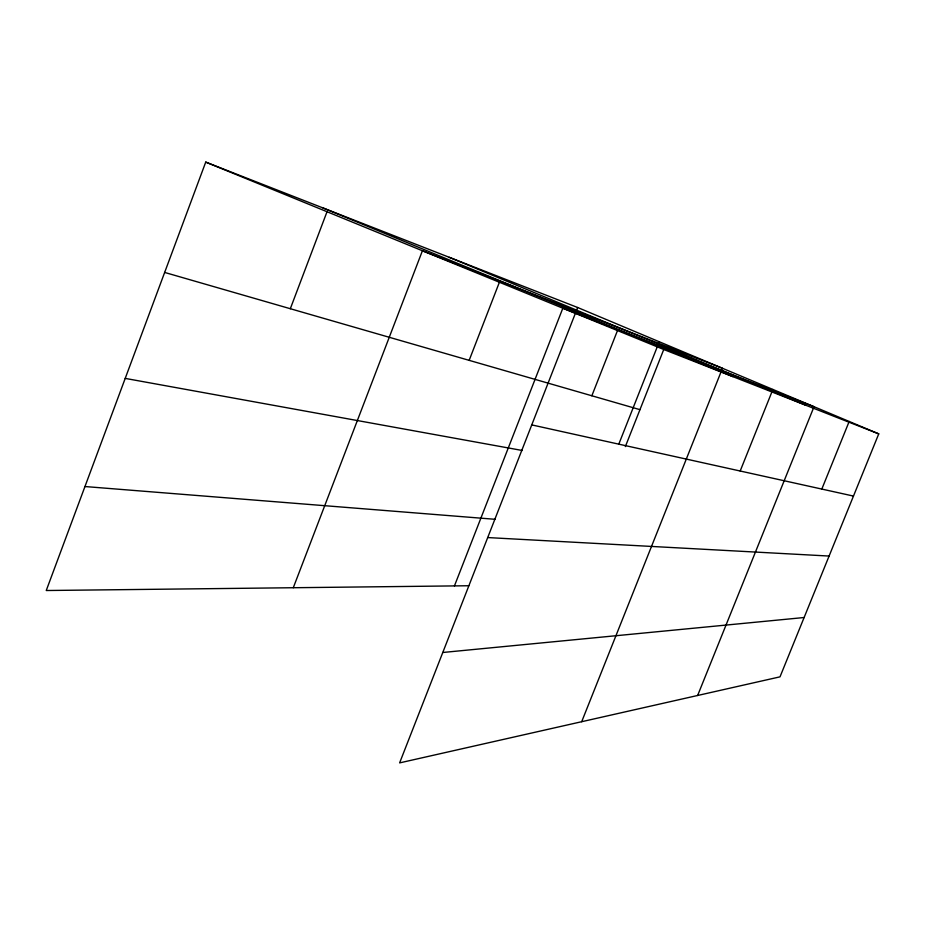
<?xml version="1.0" encoding="UTF-8"?>
<svg xmlns="http://www.w3.org/2000/svg" width="925" height="925" viewBox="0 0 925 925"><rect width="100%" height="100%" fill="white"/><g stroke="black" fill="none" stroke-linecap="round" stroke-linejoin="round"><path stroke-width="1.39" d="M577.651 307.505L399.623 762.894L780.006 676.846L878.75 433.871L577.651 307.505L205.732 162.106L46.25 590.52L468.755 585.745M290.323 308.719L327.022 211.733M293.294 587.722L422.413 250.756L722.471 368.289L581.686 721.708M469.16 360.357L499.396 282.252M454.441 585.907L562.828 308.21L814.023 406.711L697.635 695.484M591.85 395.773L617.484 330.572M618.79 444.162L659.259 341.753M625.358 446.59L663.745 349.5L205.732 162.106M740.185 471.01L772.884 389.448M821.816 489.071L849.185 421.465M442.786 652.483L804.126 617.518M487.706 537.564L829.101 556.052M84.961 486.538L495.06 519.295M125.21 378.394L522.301 450.487M531.759 424.899L853.474 496.078M164.65 272.436L639.95 409.659M663.745 349.5L878.75 433.871M322.871 207.905L732.947 376.66M449.192 257.289L806.022 405.335"/></g></svg>
